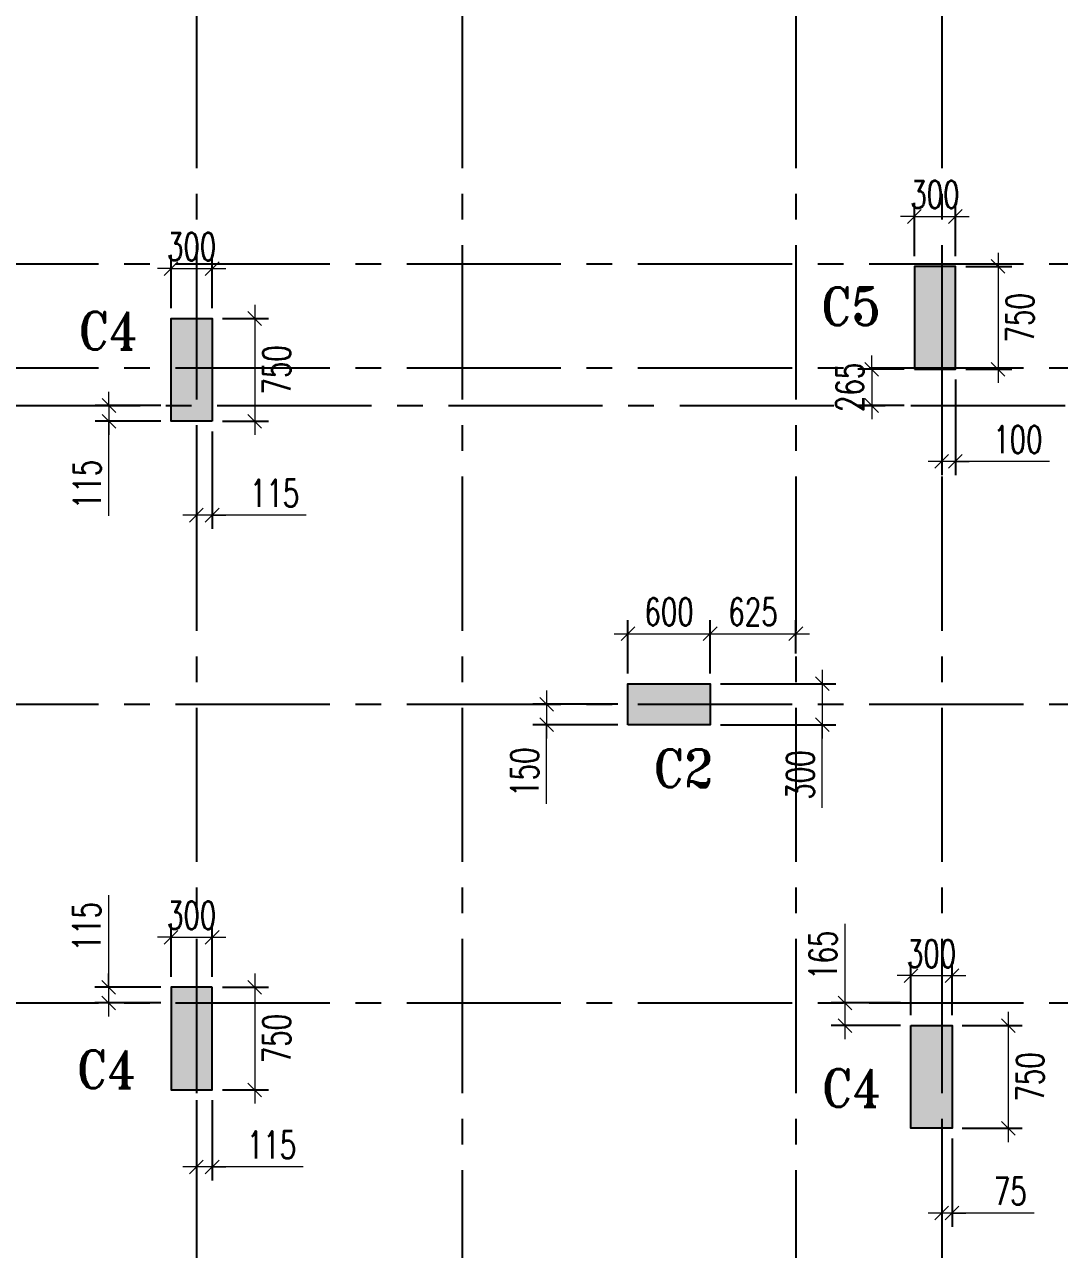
# Model space of a CAD drawing. Header units: millimetres. Extents: x 1363246 to 1691641, y -112430 to 78417.
# Drawn here: x 1371216 to 1378770, y -26813 to -17873 of the extents above; entities that cross this region are included whole.
import ezdxf

# ---------------------------------------------------------------- set-up
doc = ezdxf.new("R2010")
doc.units = ezdxf.units.MM
doc.header["$LTSCALE"] = 500
doc.header["$MEASUREMENT"] = 0
doc.header["$PDMODE"] = 34
for name, pattern in [('CONTINOUS', [0]), ('DASHDOT', [1, 0.5, -0.25, 0, -0.25]), ('Site$0$CENTER2', [1.125, 0.75, -0.125, 0.125, -0.125])]:
    doc.linetypes.add(name, pattern=pattern)
doc.layers.get('Defpoints').update_dxf_attribs({"lineweight": 0})
for name, color, linetype, lineweight in [('COL. NO.', 1, 'DASHDOT', 15), ('CUT OUT', 1, 'Continuous', 13), ('dim-M', 1, 'Continuous', 15), ('TOWER COL HATCH', 253, 'Continuous', 20)]:
    doc.layers.add(name, color=color, linetype=linetype, lineweight=lineweight)
for name, color, linetype in [('GLASS', 5, 'Continuous'), ('GRID', 7, 'Continuous'), ('TOWER AREA COLUMN.', 6, 'Continuous')]:
    doc.layers.add(name, color=color, linetype=linetype)
doc.styles.add('2MM', font='romans.shx', dxfattribs={"width": 0.7})
doc.styles.add('ROMANT', font='romant__.ttf', dxfattribs={"width": 0.9, "height": 600})
doc.dimstyles.new('RAJESH', dxfattribs={"dimtxt": 200, "dimasz": 180, "dimexe": 100, "dimexo": 250, "dimgap": 50, "dimtad": 2, "dimdec": 0, "dimzin": 1, "dimdsep": 46, "dimtxsty": '2MM', "dimblk": 'OBLIQUE', "dimcen": 0, "dimdle": 100, "dimclrd": 1, "dimclre": 1, "dimclrt": 3, "dimadec": 0, "dimazin": 0, "dimtfac": 1, "dimtdec": 0, "dimtix": 1, "dimtmove": 2, "dimatfit": 3, "dimfxl": 0, "dimtolj": 1, "dimlwd": -1, "dimarcsym": 0})

# ---------------------------------------------------------------- blocks, each defined once
blk = doc.blocks.new('EEE')
at = {"layer": 'GRID', "color": 16, "linetype": 'Site$0$CENTER2', "ltscale": 3}
for points in [[(1372470.6, 258923.2), (1372470.6, 223711.9)], [(1374410.6, 258923.2), (1374410.6, 223711.9)], [(1376845.6, 258923.2), (1376845.6, 223711.9)], [(1377910.6, 258923.2), (1377910.6, 223711.9)], [(1363880.9, 238538.8), (1442964.5, 238538.8)], [(1363880.9, 237778.8), (1442964.5, 237778.8)], [(1363880.9, 236875.5), (1364185.2, 237504), (1442964.5, 237504)], [(1363880.9, 235324.1), (1442964.5, 235324.1)], [(1363880.9, 233143.8), (1442964.5, 233143.8)]]:
    blk.add_lwpolyline(points, dxfattribs=at)
blk = doc.blocks.new('3tgra')
at = {"layer": 'TOWER COL HATCH'}
h = blk.add_hatch(color=253, dxfattribs=at)
h.dxf.hatch_style = 1
h.paths.add_polyline_path([(1377710.6, 77226.9), (1378010.6, 77226.9), (1378010.6, 77976.9), (1377710.6, 77976.9)])
h = blk.add_hatch(color=253, dxfattribs=at)
h.dxf.hatch_style = 1
h.paths.add_polyline_path([(1372585.5, 76846.9), (1372285.5, 76846.9), (1372285.5, 77596.9), (1372585.5, 77596.9)])
h = blk.add_hatch(color=253, dxfattribs=at)
h.dxf.hatch_style = 1
h.paths.add_polyline_path([(1375620.3, 74631.8), (1375620.3, 74931.8), (1376220.3, 74931.8), (1376220.3, 74631.8)])
h = blk.add_hatch(color=253, dxfattribs=at)
h.dxf.hatch_style = 1
h.paths.add_polyline_path([(1372585.5, 72716.8), (1372285.5, 72716.8), (1372285.5, 71966.8), (1372585.5, 71966.8)])
h = blk.add_hatch(color=253, dxfattribs=at)
h.dxf.hatch_style = 1
h.paths.add_polyline_path([(1377685.6, 72436.8), (1377985.6, 72436.8), (1377985.6, 71686.8), (1377685.6, 71686.8)])
at = {"layer": 'TOWER AREA COLUMN.', "color": 4}
for points in [[(1377710.6, 77226.9), (1378010.6, 77226.9), (1378010.6, 77976.9), (1377710.6, 77976.9)], [(1372585.5, 76846.9), (1372285.5, 76846.9), (1372285.5, 77596.9), (1372585.5, 77596.9)], [(1375620.3, 74631.8), (1375620.3, 74931.8), (1376220.3, 74931.8), (1376220.3, 74631.8)], [(1372585.5, 72716.8), (1372285.5, 72716.8), (1372285.5, 71966.8), (1372585.5, 71966.8)], [(1377685.6, 72436.8), (1377985.6, 72436.8), (1377985.6, 71686.8), (1377685.6, 71686.8)]]:
    blk.add_lwpolyline(points, close=True, dxfattribs=at)
blk = doc.blocks.new('_Oblique')
at = {"color": 0, "linetype": 'ByBlock', "lineweight": -2}
blk.add_line((-0.5, -0.5), (0.5, 0.5), dxfattribs=at)
blk = doc.blocks.new('*D549')
at = {"layer": 'Defpoints', "color": 0, "ltscale": 100, "transparency": 16777216}
for p in [(1378010.6, -19274.2), (1377710.6, -19638.6), (1378010.6, -19638.6)]:
    blk.add_point(p, dxfattribs=at)
at = {"layer": 'dim-M', "color": 1, "lineweight": -2, "ltscale": 100, "transparency": 16777216}
for p, q in [((1377710.6, -19563.6), (1377710.6, -19174.2)), ((1378010.6, -19563.6), (1378010.6, -19174.2))]:
    blk.add_line(p, q, dxfattribs=at)
at = {"layer": 'dim-M', "color": 1, "ltscale": 100, "transparency": 16777216}
for p, q in [((1377710.6, -19274.2), (1377610.6, -19274.2)), ((1377710.6, -19274.2), (1378010.6, -19274.2)), ((1378010.6, -19274.2), (1378110.6, -19274.2))]:
    blk.add_line(p, q, dxfattribs=at)
at = {"layer": 'dim-M', "color": 1, "ltscale": 100, "transparency": 16777216, "xscale": 100, "yscale": 100, "zscale": 100}
blk.add_blockref('_Oblique', (1377710.6, -19274.2), dxfattribs=at)
at = {"layer": 'dim-M', "color": 1, "ltscale": 100, "transparency": 16777216, "xscale": 100, "yscale": 100, "zscale": 100, "rotation": 180}
blk.add_blockref('_Oblique', (1378010.6, -19274.2), dxfattribs=at)
at = {"layer": 'dim-M', "color": 3, "ltscale": 100, "transparency": 16777216, "insert": (1377860.6, -19114.2), "char_height": 200, "attachment_point": 5, "style": '2MM'}
blk.add_mtext('\\A1;300', dxfattribs=at)
blk = doc.blocks.new('*D550')
at = {"layer": 'Defpoints', "color": 0, "ltscale": 100, "transparency": 16777216}
for p in [(1378010.6, -19638.6), (1378010.6, -20388.6), (1378321.4, -20388.6)]:
    blk.add_point(p, dxfattribs=at)
at = {"layer": 'dim-M', "color": 1, "ltscale": 100, "transparency": 16777216}
blk.add_line((1378321.4, -19538.6), (1378321.4, -20488.6), dxfattribs=at)
at = {"layer": 'dim-M', "color": 1, "lineweight": -2, "ltscale": 100, "transparency": 16777216}
for p, q in [((1378085.6, -19638.6), (1378421.4, -19638.6)), ((1378085.6, -20388.6), (1378421.4, -20388.6))]:
    blk.add_line(p, q, dxfattribs=at)
at = {"layer": 'dim-M', "color": 1, "ltscale": 100, "transparency": 16777216, "xscale": 100, "yscale": 100, "zscale": 100}
for p, rotation in [((1378321.4, -19638.6), 90), ((1378321.4, -20388.6), 270)]:
    blk.add_blockref('_Oblique', p, dxfattribs=dict(at, rotation=rotation))
at = {"layer": 'dim-M', "color": 3, "ltscale": 100, "transparency": 16777216, "insert": (1378481.4, -20013.6), "char_height": 200, "attachment_point": 5, "rotation": 90, "style": '2MM'}
blk.add_mtext('\\A1;750', dxfattribs=at)
blk = doc.blocks.new('*D551')
at = {"layer": 'Defpoints', "color": 0, "ltscale": 100, "transparency": 16777216}
for p in [(1377910.6, -20388.6), (1378010.6, -20388.6), (1377910.6, -21061.3)]:
    blk.add_point(p, dxfattribs=at)
at = {"layer": 'dim-M', "color": 1, "lineweight": -2, "ltscale": 100, "transparency": 16777216}
for p, q in [((1377910.6, -20463.6), (1377910.6, -21161.3)), ((1378010.6, -20463.6), (1378010.6, -21161.3))]:
    blk.add_line(p, q, dxfattribs=at)
at = {"layer": 'dim-M', "color": 1, "ltscale": 100, "transparency": 16777216}
for p, q in [((1377910.6, -21061.3), (1377810.6, -21061.3)), ((1378010.6, -21061.3), (1377910.6, -21061.3)), ((1378010.6, -21061.3), (1377910.6, -21061.3)), ((1378010.6, -21061.3), (1378110.6, -21061.3)), ((1378696.3, -21061.3), (1378010.6, -21061.3))]:
    blk.add_line(p, q, dxfattribs=at)
at = {"layer": 'dim-M', "color": 1, "ltscale": 100, "transparency": 16777216, "xscale": 100, "yscale": 100, "zscale": 100}
blk.add_blockref('_Oblique', (1377910.6, -21061.3), dxfattribs=at)
at = {"layer": 'dim-M', "color": 1, "ltscale": 100, "transparency": 16777216, "xscale": 100, "yscale": 100, "zscale": 100, "rotation": 180}
blk.add_blockref('_Oblique', (1378010.6, -21061.3), dxfattribs=at)
at = {"layer": 'dim-M', "color": 3, "ltscale": 100, "transparency": 16777216, "insert": (1378466.3, -20901.3), "char_height": 200, "attachment_point": 5, "style": '2MM'}
blk.add_mtext('\\A1;100', dxfattribs=at)
blk = doc.blocks.new('*D552')
at = {"layer": 'Defpoints', "color": 0, "ltscale": 100, "transparency": 16777216}
for p in [(1372585.5, -19654.2), (1372285.5, -20018.6), (1372585.5, -20018.6)]:
    blk.add_point(p, dxfattribs=at)
at = {"layer": 'dim-M', "color": 1, "lineweight": -2, "ltscale": 100, "transparency": 16777216}
for p, q in [((1372285.5, -19943.6), (1372285.5, -19554.2)), ((1372585.5, -19943.6), (1372585.5, -19554.2))]:
    blk.add_line(p, q, dxfattribs=at)
at = {"layer": 'dim-M', "color": 1, "ltscale": 100, "transparency": 16777216}
for p, q in [((1372285.5, -19654.2), (1372185.5, -19654.2)), ((1372285.5, -19654.2), (1372585.5, -19654.2)), ((1372585.5, -19654.2), (1372685.5, -19654.2))]:
    blk.add_line(p, q, dxfattribs=at)
at = {"layer": 'dim-M', "color": 1, "ltscale": 100, "transparency": 16777216, "xscale": 100, "yscale": 100, "zscale": 100}
blk.add_blockref('_Oblique', (1372285.5, -19654.2), dxfattribs=at)
at = {"layer": 'dim-M', "color": 1, "ltscale": 100, "transparency": 16777216, "xscale": 100, "yscale": 100, "zscale": 100, "rotation": 180}
blk.add_blockref('_Oblique', (1372585.5, -19654.2), dxfattribs=at)
at = {"layer": 'dim-M', "color": 3, "ltscale": 100, "transparency": 16777216, "insert": (1372435.5, -19494.2), "char_height": 200, "attachment_point": 5, "style": '2MM'}
blk.add_mtext('\\A1;300', dxfattribs=at)
blk = doc.blocks.new('*D553')
at = {"layer": 'Defpoints', "color": 0, "ltscale": 100, "transparency": 16777216}
for p in [(1372585.5, -20018.6), (1372585.5, -20768.6), (1372896.3, -20768.6)]:
    blk.add_point(p, dxfattribs=at)
at = {"layer": 'dim-M', "color": 1, "ltscale": 100, "transparency": 16777216}
blk.add_line((1372896.3, -19918.6), (1372896.3, -20868.6), dxfattribs=at)
at = {"layer": 'dim-M', "color": 1, "lineweight": -2, "ltscale": 100, "transparency": 16777216}
for p, q in [((1372660.5, -20018.6), (1372996.3, -20018.6)), ((1372660.5, -20768.6), (1372996.3, -20768.6))]:
    blk.add_line(p, q, dxfattribs=at)
at = {"layer": 'dim-M', "color": 1, "ltscale": 100, "transparency": 16777216, "xscale": 100, "yscale": 100, "zscale": 100}
for p, rotation in [((1372896.3, -20018.6), 90), ((1372896.3, -20768.6), 270)]:
    blk.add_blockref('_Oblique', p, dxfattribs=dict(at, rotation=rotation))
at = {"layer": 'dim-M', "color": 3, "ltscale": 100, "transparency": 16777216, "insert": (1373056.3, -20393.6), "char_height": 200, "attachment_point": 5, "rotation": 90, "style": '2MM'}
blk.add_mtext('\\A1;750', dxfattribs=at)
blk = doc.blocks.new('*D554')
at = {"layer": 'Defpoints', "color": 0, "ltscale": 100, "transparency": 16777216}
for p in [(1372285.5, -20653.6), (1371832.6, -20768.6), (1372285.5, -20768.6)]:
    blk.add_point(p, dxfattribs=at)
at = {"layer": 'dim-M', "color": 1, "ltscale": 100, "transparency": 16777216}
for p, q in [((1371832.6, -20653.6), (1371832.6, -20553.6)), ((1371832.6, -20653.6), (1371832.6, -20768.6)), ((1371832.6, -20653.6), (1371832.6, -20768.6)), ((1371832.6, -20768.6), (1371832.6, -20868.6)), ((1371832.6, -21459.3), (1371832.6, -20768.6))]:
    blk.add_line(p, q, dxfattribs=at)
at = {"layer": 'dim-M', "color": 1, "lineweight": -2, "ltscale": 100, "transparency": 16777216}
for p, q in [((1372210.5, -20653.6), (1371732.6, -20653.6)), ((1372210.5, -20768.6), (1371732.6, -20768.6))]:
    blk.add_line(p, q, dxfattribs=at)
at = {"layer": 'dim-M', "color": 1, "ltscale": 100, "transparency": 16777216, "xscale": 100, "yscale": 100, "zscale": 100}
for p, rotation in [((1371832.6, -20653.6), 270), ((1371832.6, -20768.6), 90)]:
    blk.add_blockref('_Oblique', p, dxfattribs=dict(at, rotation=rotation))
at = {"layer": 'dim-M', "color": 3, "ltscale": 100, "transparency": 16777216, "insert": (1371672.6, -21229.3), "char_height": 200, "attachment_point": 5, "rotation": 90, "style": '2MM'}
blk.add_mtext('\\A1;115', dxfattribs=at)
blk = doc.blocks.new('*D555')
at = {"layer": 'Defpoints', "color": 0, "ltscale": 100, "transparency": 16777216}
for p in [(1372470.6, -20768.6), (1372585.5, -20768.6), (1372470.6, -21453.9)]:
    blk.add_point(p, dxfattribs=at)
at = {"layer": 'dim-M', "color": 1, "lineweight": -2, "ltscale": 100, "transparency": 16777216}
for p, q in [((1372470.6, -20843.6), (1372470.6, -21553.9)), ((1372585.5, -20843.6), (1372585.5, -21553.9))]:
    blk.add_line(p, q, dxfattribs=at)
at = {"layer": 'dim-M', "color": 1, "ltscale": 100, "transparency": 16777216}
for p, q in [((1372470.6, -21453.9), (1372370.6, -21453.9)), ((1372585.5, -21453.9), (1372470.6, -21453.9)), ((1372585.5, -21453.9), (1372470.6, -21453.9)), ((1372585.5, -21453.9), (1372685.5, -21453.9)), ((1373271.3, -21453.9), (1372585.5, -21453.9))]:
    blk.add_line(p, q, dxfattribs=at)
at = {"layer": 'dim-M', "color": 1, "ltscale": 100, "transparency": 16777216, "xscale": 100, "yscale": 100, "zscale": 100}
blk.add_blockref('_Oblique', (1372470.6, -21453.9), dxfattribs=at)
at = {"layer": 'dim-M', "color": 1, "ltscale": 100, "transparency": 16777216, "xscale": 100, "yscale": 100, "zscale": 100, "rotation": 180}
blk.add_blockref('_Oblique', (1372585.5, -21453.9), dxfattribs=at)
at = {"layer": 'dim-M', "color": 3, "ltscale": 100, "transparency": 16777216, "insert": (1373041.3, -21293.9), "char_height": 200, "attachment_point": 5, "style": '2MM'}
blk.add_mtext('\\A1;115', dxfattribs=at)
blk = doc.blocks.new('*D411')
at = {"layer": 'Defpoints', "color": 0, "ltscale": 100, "transparency": 16777216}
for p in [(1372585.5, -24534.4), (1372285.5, -24898.7), (1372585.5, -24898.7)]:
    blk.add_point(p, dxfattribs=at)
at = {"layer": 'dim-M', "color": 1, "lineweight": -2, "ltscale": 100, "transparency": 16777216}
for p, q in [((1372285.5, -24823.7), (1372285.5, -24434.4)), ((1372585.5, -24823.7), (1372585.5, -24434.4))]:
    blk.add_line(p, q, dxfattribs=at)
at = {"layer": 'dim-M', "color": 1, "ltscale": 100, "transparency": 16777216}
for p, q in [((1372285.5, -24534.4), (1372185.5, -24534.4)), ((1372285.5, -24534.4), (1372585.5, -24534.4)), ((1372585.5, -24534.4), (1372685.5, -24534.4))]:
    blk.add_line(p, q, dxfattribs=at)
at = {"layer": 'dim-M', "color": 1, "ltscale": 100, "transparency": 16777216, "xscale": 100, "yscale": 100, "zscale": 100}
blk.add_blockref('_Oblique', (1372285.5, -24534.4), dxfattribs=at)
at = {"layer": 'dim-M', "color": 1, "ltscale": 100, "transparency": 16777216, "xscale": 100, "yscale": 100, "zscale": 100, "rotation": 180}
blk.add_blockref('_Oblique', (1372585.5, -24534.4), dxfattribs=at)
at = {"layer": 'dim-M', "color": 3, "ltscale": 100, "transparency": 16777216, "insert": (1372435.5, -24374.4), "char_height": 200, "attachment_point": 5, "style": '2MM'}
blk.add_mtext('\\A1;300', dxfattribs=at)
blk = doc.blocks.new('*D412')
at = {"layer": 'Defpoints', "color": 0, "ltscale": 100, "transparency": 16777216}
for p in [(1372585.5, -24898.7), (1372585.5, -25648.7), (1372896.3, -25648.7)]:
    blk.add_point(p, dxfattribs=at)
at = {"layer": 'dim-M', "color": 1, "ltscale": 100, "transparency": 16777216}
blk.add_line((1372896.3, -24798.7), (1372896.3, -25748.7), dxfattribs=at)
at = {"layer": 'dim-M', "color": 1, "lineweight": -2, "ltscale": 100, "transparency": 16777216}
for p, q in [((1372660.5, -24898.7), (1372996.3, -24898.7)), ((1372660.5, -25648.7), (1372996.3, -25648.7))]:
    blk.add_line(p, q, dxfattribs=at)
at = {"layer": 'dim-M', "color": 1, "ltscale": 100, "transparency": 16777216, "xscale": 100, "yscale": 100, "zscale": 100}
for p, rotation in [((1372896.3, -24898.7), 90), ((1372896.3, -25648.7), 270)]:
    blk.add_blockref('_Oblique', p, dxfattribs=dict(at, rotation=rotation))
at = {"layer": 'dim-M', "color": 3, "ltscale": 100, "transparency": 16777216, "insert": (1373056.3, -25273.7), "char_height": 200, "attachment_point": 5, "rotation": 90, "style": '2MM'}
blk.add_mtext('\\A1;750', dxfattribs=at)
blk = doc.blocks.new('*D413')
at = {"layer": 'Defpoints', "color": 0, "ltscale": 100, "transparency": 16777216}
for p in [(1372285.5, -24898.7), (1371829.5, -25013.7), (1372285.5, -25013.7)]:
    blk.add_point(p, dxfattribs=at)
at = {"layer": 'dim-M', "color": 1, "ltscale": 100, "transparency": 16777216}
for p, q in [((1371829.5, -24227), (1371829.5, -24898.7)), ((1371829.5, -24898.7), (1371829.5, -24798.7)), ((1371829.5, -24898.7), (1371829.5, -25013.7)), ((1371829.5, -24898.7), (1371829.5, -25013.7)), ((1371829.5, -25013.7), (1371829.5, -25113.7))]:
    blk.add_line(p, q, dxfattribs=at)
at = {"layer": 'dim-M', "color": 1, "lineweight": -2, "ltscale": 100, "transparency": 16777216}
for p, q in [((1372210.5, -24898.7), (1371729.5, -24898.7)), ((1372210.5, -25013.7), (1371729.5, -25013.7))]:
    blk.add_line(p, q, dxfattribs=at)
at = {"layer": 'dim-M', "color": 1, "ltscale": 100, "transparency": 16777216, "xscale": 100, "yscale": 100, "zscale": 100}
for p, rotation in [((1371829.5, -24898.7), 270), ((1371829.5, -25013.7), 90)]:
    blk.add_blockref('_Oblique', p, dxfattribs=dict(at, rotation=rotation))
at = {"layer": 'dim-M', "color": 3, "ltscale": 100, "transparency": 16777216, "insert": (1371669.5, -24457), "char_height": 200, "attachment_point": 5, "rotation": 90, "style": '2MM'}
blk.add_mtext('\\A1;115', dxfattribs=at)
blk = doc.blocks.new('*D414')
at = {"layer": 'Defpoints', "color": 0, "ltscale": 100, "transparency": 16777216}
for p in [(1372470.6, -25648.7), (1372585.5, -25648.7), (1372470.6, -26210)]:
    blk.add_point(p, dxfattribs=at)
at = {"layer": 'dim-M', "color": 1, "lineweight": -2, "ltscale": 100, "transparency": 16777216}
for p, q in [((1372470.6, -25723.7), (1372470.6, -26310)), ((1372585.5, -25723.7), (1372585.5, -26310))]:
    blk.add_line(p, q, dxfattribs=at)
at = {"layer": 'dim-M', "color": 1, "ltscale": 100, "transparency": 16777216}
for p, q in [((1372470.6, -26210), (1372370.6, -26210)), ((1372585.5, -26210), (1372470.6, -26210)), ((1372585.5, -26210), (1372470.6, -26210)), ((1372585.5, -26210), (1372685.5, -26210)), ((1373248.6, -26210), (1372585.5, -26210))]:
    blk.add_line(p, q, dxfattribs=at)
at = {"layer": 'dim-M', "color": 1, "ltscale": 100, "transparency": 16777216, "xscale": 100, "yscale": 100, "zscale": 100}
blk.add_blockref('_Oblique', (1372470.6, -26210), dxfattribs=at)
at = {"layer": 'dim-M', "color": 1, "ltscale": 100, "transparency": 16777216, "xscale": 100, "yscale": 100, "zscale": 100, "rotation": 180}
blk.add_blockref('_Oblique', (1372585.5, -26210), dxfattribs=at)
at = {"layer": 'dim-M', "color": 3, "ltscale": 100, "transparency": 16777216, "insert": (1373018.6, -26050), "char_height": 200, "attachment_point": 5, "style": '2MM'}
blk.add_mtext('\\A1;115', dxfattribs=at)
blk = doc.blocks.new('*D368')
at = {"layer": 'Defpoints', "color": 0, "ltscale": 100, "transparency": 16777216}
for p in [(1377710.6, -20388.6), (1377399, -20653.6), (1377710.6, -20653.6)]:
    blk.add_point(p, dxfattribs=at)
at = {"layer": 'dim-M', "color": 1, "ltscale": 100, "transparency": 16777216}
for p, q in [((1377399, -20388.6), (1377399, -20288.6)), ((1377399, -20388.6), (1377399, -20653.6)), ((1377399, -20653.6), (1377399, -20753.6))]:
    blk.add_line(p, q, dxfattribs=at)
at = {"layer": 'dim-M', "color": 1, "lineweight": -2, "ltscale": 100, "transparency": 16777216}
for p, q in [((1377635.6, -20388.6), (1377299, -20388.6)), ((1377635.6, -20653.6), (1377299, -20653.6))]:
    blk.add_line(p, q, dxfattribs=at)
at = {"layer": 'dim-M', "color": 1, "ltscale": 100, "transparency": 16777216, "xscale": 100, "yscale": 100, "zscale": 100}
for p, rotation in [((1377399, -20388.6), 270), ((1377399, -20653.6), 90)]:
    blk.add_blockref('_Oblique', p, dxfattribs=dict(at, rotation=rotation))
at = {"layer": 'dim-M', "color": 3, "ltscale": 100, "transparency": 16777216, "insert": (1377239, -20521.1), "char_height": 200, "attachment_point": 5, "rotation": 90, "style": '2MM'}
blk.add_mtext('\\A1;265', dxfattribs=at)
blk = doc.blocks.new('*D389')
at = {"layer": 'Defpoints', "color": 0, "ltscale": 100, "transparency": 16777216}
for p in [(1376220.3, -22319.3), (1375620.3, -22683.7), (1376220.3, -22683.7)]:
    blk.add_point(p, dxfattribs=at)
at = {"layer": 'dim-M', "color": 1, "lineweight": -2, "ltscale": 100, "transparency": 16777216}
for p, q in [((1375620.3, -22608.7), (1375620.3, -22219.3)), ((1376220.3, -22608.7), (1376220.3, -22219.3))]:
    blk.add_line(p, q, dxfattribs=at)
at = {"layer": 'dim-M', "color": 1, "ltscale": 100, "transparency": 16777216}
blk.add_line((1375520.3, -22319.3), (1376320.3, -22319.3), dxfattribs=at)
at = {"layer": 'dim-M', "color": 1, "ltscale": 100, "transparency": 16777216, "xscale": 100, "yscale": 100, "zscale": 100, "rotation": 180}
blk.add_blockref('_Oblique', (1375620.3, -22319.3), dxfattribs=at)
at = {"layer": 'dim-M', "color": 1, "ltscale": 100, "transparency": 16777216, "xscale": 100, "yscale": 100, "zscale": 100}
blk.add_blockref('_Oblique', (1376220.3, -22319.3), dxfattribs=at)
at = {"layer": 'dim-M', "color": 3, "ltscale": 100, "transparency": 16777216, "insert": (1375920.3, -22159.3), "char_height": 200, "attachment_point": 5, "style": '2MM'}
blk.add_mtext('\\A1;600', dxfattribs=at)
blk = doc.blocks.new('*D390')
at = {"layer": 'Defpoints', "color": 0, "ltscale": 100, "transparency": 16777216}
for p in [(1376220.3, -22683.7), (1376220.3, -22983.7), (1377038.5, -22983.7)]:
    blk.add_point(p, dxfattribs=at)
at = {"layer": 'dim-M', "color": 1, "ltscale": 100, "transparency": 16777216}
for p, q in [((1377038.5, -22583.7), (1377038.5, -23083.7)), ((1377038.5, -23590.3), (1377038.5, -22983.7))]:
    blk.add_line(p, q, dxfattribs=at)
at = {"layer": 'dim-M', "color": 1, "lineweight": -2, "ltscale": 100, "transparency": 16777216}
for p, q in [((1376295.3, -22683.7), (1377138.5, -22683.7)), ((1376295.3, -22983.7), (1377138.5, -22983.7))]:
    blk.add_line(p, q, dxfattribs=at)
at = {"layer": 'dim-M', "color": 1, "ltscale": 100, "transparency": 16777216, "xscale": 100, "yscale": 100, "zscale": 100}
for p, rotation in [((1377038.5, -22683.7), 90), ((1377038.5, -22983.7), 270)]:
    blk.add_blockref('_Oblique', p, dxfattribs=dict(at, rotation=rotation))
at = {"layer": 'dim-M', "color": 3, "ltscale": 100, "transparency": 16777216, "insert": (1376878.5, -23350.3), "char_height": 200, "attachment_point": 5, "rotation": 90, "style": '2MM'}
blk.add_mtext('\\A1;300', dxfattribs=at)
blk = doc.blocks.new('*D391')
at = {"layer": 'Defpoints', "color": 0, "ltscale": 100, "transparency": 16777216}
for p in [(1375620.3, -22833.7), (1375026.5, -22983.7), (1375620.3, -22983.7)]:
    blk.add_point(p, dxfattribs=at)
at = {"layer": 'dim-M', "color": 1, "ltscale": 100, "transparency": 16777216}
for p, q in [((1375026.5, -22733.7), (1375026.5, -23083.7)), ((1375026.5, -23559.4), (1375026.5, -22983.7))]:
    blk.add_line(p, q, dxfattribs=at)
at = {"layer": 'dim-M', "color": 1, "lineweight": -2, "ltscale": 100, "transparency": 16777216}
for p, q in [((1375545.3, -22833.7), (1374926.5, -22833.7)), ((1375545.3, -22983.7), (1374926.5, -22983.7))]:
    blk.add_line(p, q, dxfattribs=at)
at = {"layer": 'dim-M', "color": 1, "ltscale": 100, "transparency": 16777216, "xscale": 100, "yscale": 100, "zscale": 100}
for p, rotation in [((1375026.5, -22833.7), 90), ((1375026.5, -22983.7), 270)]:
    blk.add_blockref('_Oblique', p, dxfattribs=dict(at, rotation=rotation))
at = {"layer": 'dim-M', "color": 3, "ltscale": 100, "transparency": 16777216, "insert": (1374866.5, -23329.4), "char_height": 200, "attachment_point": 5, "rotation": 90, "style": '2MM'}
blk.add_mtext('\\A1;150', dxfattribs=at)
blk = doc.blocks.new('*D392')
at = {"layer": 'Defpoints', "color": 0, "ltscale": 100, "transparency": 16777216}
for p in [(1376845.6, -22319.3), (1376845.6, -22539.6), (1376220.3, -22683.7)]:
    blk.add_point(p, dxfattribs=at)
at = {"layer": 'dim-M', "color": 1, "lineweight": -2, "ltscale": 100, "transparency": 16777216}
for p, q in [((1376220.3, -22608.7), (1376220.3, -22219.3)), ((1376845.6, -22464.6), (1376845.6, -22219.3))]:
    blk.add_line(p, q, dxfattribs=at)
at = {"layer": 'dim-M', "color": 1, "ltscale": 100, "transparency": 16777216}
blk.add_line((1376120.3, -22319.3), (1376945.6, -22319.3), dxfattribs=at)
at = {"layer": 'dim-M', "color": 1, "ltscale": 100, "transparency": 16777216, "xscale": 100, "yscale": 100, "zscale": 100, "rotation": 180}
blk.add_blockref('_Oblique', (1376220.3, -22319.3), dxfattribs=at)
at = {"layer": 'dim-M', "color": 1, "ltscale": 100, "transparency": 16777216, "xscale": 100, "yscale": 100, "zscale": 100}
blk.add_blockref('_Oblique', (1376845.6, -22319.3), dxfattribs=at)
at = {"layer": 'dim-M', "color": 3, "ltscale": 100, "transparency": 16777216, "insert": (1376533, -22159.3), "char_height": 200, "attachment_point": 5, "style": '2MM'}
blk.add_mtext('\\A1;625', dxfattribs=at)
blk = doc.blocks.new('*D397')
at = {"layer": 'Defpoints', "color": 0, "ltscale": 100, "transparency": 16777216}
for p in [(1377985.6, -24814.4), (1377685.6, -25178.7), (1377985.6, -25178.7)]:
    blk.add_point(p, dxfattribs=at)
at = {"layer": 'dim-M', "color": 1, "lineweight": -2, "ltscale": 100, "transparency": 16777216}
for p, q in [((1377685.6, -25103.7), (1377685.6, -24714.4)), ((1377985.6, -25103.7), (1377985.6, -24714.4))]:
    blk.add_line(p, q, dxfattribs=at)
at = {"layer": 'dim-M', "color": 1, "ltscale": 100, "transparency": 16777216}
for p, q in [((1377685.6, -24814.4), (1377585.6, -24814.4)), ((1377685.6, -24814.4), (1377985.6, -24814.4)), ((1377985.6, -24814.4), (1378085.6, -24814.4))]:
    blk.add_line(p, q, dxfattribs=at)
at = {"layer": 'dim-M', "color": 1, "ltscale": 100, "transparency": 16777216, "xscale": 100, "yscale": 100, "zscale": 100}
blk.add_blockref('_Oblique', (1377685.6, -24814.4), dxfattribs=at)
at = {"layer": 'dim-M', "color": 1, "ltscale": 100, "transparency": 16777216, "xscale": 100, "yscale": 100, "zscale": 100, "rotation": 180}
blk.add_blockref('_Oblique', (1377985.6, -24814.4), dxfattribs=at)
at = {"layer": 'dim-M', "color": 3, "ltscale": 100, "transparency": 16777216, "insert": (1377835.6, -24654.4), "char_height": 200, "attachment_point": 5, "style": '2MM'}
blk.add_mtext('\\A1;300', dxfattribs=at)
blk = doc.blocks.new('*D398')
at = {"layer": 'Defpoints', "color": 0, "ltscale": 100, "transparency": 16777216}
for p in [(1377985.6, -25178.7), (1377985.6, -25928.7), (1378396.4, -25928.7)]:
    blk.add_point(p, dxfattribs=at)
at = {"layer": 'dim-M', "color": 1, "ltscale": 100, "transparency": 16777216}
blk.add_line((1378396.4, -25078.7), (1378396.4, -26028.7), dxfattribs=at)
at = {"layer": 'dim-M', "color": 1, "lineweight": -2, "ltscale": 100, "transparency": 16777216}
for p, q in [((1378060.6, -25178.7), (1378496.4, -25178.7)), ((1378060.6, -25928.7), (1378496.4, -25928.7))]:
    blk.add_line(p, q, dxfattribs=at)
at = {"layer": 'dim-M', "color": 1, "ltscale": 100, "transparency": 16777216, "xscale": 100, "yscale": 100, "zscale": 100}
for p, rotation in [((1378396.4, -25178.7), 90), ((1378396.4, -25928.7), 270)]:
    blk.add_blockref('_Oblique', p, dxfattribs=dict(at, rotation=rotation))
at = {"layer": 'dim-M', "color": 3, "ltscale": 100, "transparency": 16777216, "insert": (1378556.4, -25553.7), "char_height": 200, "attachment_point": 5, "rotation": 90, "style": '2MM'}
blk.add_mtext('\\A1;750', dxfattribs=at)
blk = doc.blocks.new('*D399')
at = {"layer": 'Defpoints', "color": 0, "ltscale": 100, "transparency": 16777216}
for p in [(1377685.6, -25013.7), (1377203.6, -25178.7), (1377685.6, -25178.7)]:
    blk.add_point(p, dxfattribs=at)
at = {"layer": 'dim-M', "color": 1, "ltscale": 100, "transparency": 16777216}
for p, q in [((1377203.6, -24435.2), (1377203.6, -25013.7)), ((1377203.6, -24913.7), (1377203.6, -25278.7))]:
    blk.add_line(p, q, dxfattribs=at)
at = {"layer": 'dim-M', "color": 1, "lineweight": -2, "ltscale": 100, "transparency": 16777216}
for p, q in [((1377610.6, -25013.7), (1377103.6, -25013.7)), ((1377610.6, -25178.7), (1377103.6, -25178.7))]:
    blk.add_line(p, q, dxfattribs=at)
at = {"layer": 'dim-M', "color": 1, "ltscale": 100, "transparency": 16777216, "xscale": 100, "yscale": 100, "zscale": 100}
for p, rotation in [((1377203.6, -25013.7), 90), ((1377203.6, -25178.7), 270)]:
    blk.add_blockref('_Oblique', p, dxfattribs=dict(at, rotation=rotation))
at = {"layer": 'dim-M', "color": 3, "ltscale": 100, "transparency": 16777216, "insert": (1377043.6, -24665.2), "char_height": 200, "attachment_point": 5, "rotation": 90, "style": '2MM'}
blk.add_mtext('\\A1;165', dxfattribs=at)
blk = doc.blocks.new('*D400')
at = {"layer": 'Defpoints', "color": 0, "ltscale": 100, "transparency": 16777216}
for p in [(1377910.6, -25928.7), (1377985.6, -25928.7), (1377910.6, -26547.3)]:
    blk.add_point(p, dxfattribs=at)
at = {"layer": 'dim-M', "color": 1, "lineweight": -2, "ltscale": 100, "transparency": 16777216}
for p, q in [((1377910.6, -26003.7), (1377910.6, -26647.3)), ((1377985.6, -26003.7), (1377985.6, -26647.3))]:
    blk.add_line(p, q, dxfattribs=at)
at = {"layer": 'dim-M', "color": 1, "ltscale": 100, "transparency": 16777216}
for p, q in [((1377910.6, -26547.3), (1377810.6, -26547.3)), ((1377985.6, -26547.3), (1377910.6, -26547.3)), ((1377985.6, -26547.3), (1377910.6, -26547.3)), ((1377985.6, -26547.3), (1378085.6, -26547.3)), ((1378584, -26547.3), (1377985.6, -26547.3))]:
    blk.add_line(p, q, dxfattribs=at)
at = {"layer": 'dim-M', "color": 1, "ltscale": 100, "transparency": 16777216, "xscale": 100, "yscale": 100, "zscale": 100}
blk.add_blockref('_Oblique', (1377910.6, -26547.3), dxfattribs=at)
at = {"layer": 'dim-M', "color": 1, "ltscale": 100, "transparency": 16777216, "xscale": 100, "yscale": 100, "zscale": 100, "rotation": 180}
blk.add_blockref('_Oblique', (1377985.6, -26547.3), dxfattribs=at)
at = {"layer": 'dim-M', "color": 3, "ltscale": 100, "transparency": 16777216, "insert": (1378410.7, -26387.3), "char_height": 200, "attachment_point": 5, "style": '2MM'}
blk.add_mtext('\\A1;75', dxfattribs=at)

msp = doc.modelspace()

# ---------------------------------------------------------------- block references
at = {"layer": 'CUT OUT', "color": 4}
msp.add_blockref('3tgra', (0, -97615.5), dxfattribs=at)
at = {"layer": 'GLASS', "color": 4}
msp.add_blockref('EEE', (0, -258157.5), dxfattribs=at)

# ---------------------------------------------------------------- texts
at = {"layer": 'COL. NO.', "color": 4, "linetype": 'CONTINOUS', "style": 'ROMANT', "width": 0.9}
for s, p in [('C5', (1377030, -20066.6, 0)), ('C4', (1371610.4, -20246, 0)), ('C2', (1375807.2, -23437.8, 0)), ('C4', (1371597.3, -25635.4, 0)), ('C4', (1377035.8, -25772, 0))]:
    msp.add_text(s, height=275, dxfattribs=at).set_placement(p)

# ---------------------------------------------------------------- dimensions: what is measured, and where the dimension line sits
at = {"layer": 'dim-M', "ltscale": 100}
for base, p1, p2, picture, middle in [((1378010.6, -19274.2), (1377710.6, -19638.6), (1378010.6, -19638.6), '*D549', (1377860.6, -19114.2)), ((1372585.5, -19654.2), (1372285.5, -20018.6), (1372585.5, -20018.6), '*D552', (1372435.5, -19494.2)), ((1376220.3, -22319.3), (1375620.3, -22683.7), (1376220.3, -22683.7), '*D389', (1375920.3, -22159.3)), ((1376845.6, -22319.3), (1376220.3, -22683.7), (1376845.6, -22539.6), '*D392', (1376533, -22159.3)), ((1372585.5, -24534.4), (1372285.5, -24898.7), (1372585.5, -24898.7), '*D411', (1372435.5, -24374.4)), ((1377985.6, -24814.4), (1377685.6, -25178.7), (1377985.6, -25178.7), '*D397', (1377835.6, -24654.4))]:
    dim = msp.add_linear_dim(base=base, p1=p1, p2=p2, dimstyle='RAJESH', override={"dimasz": 100, "dimexo": 75, "dimgap": 60, "dimtmove": 1}, dxfattribs=at)
    dim.commit()
    dim.dimension.update_dxf_attribs({"geometry": picture, "text_midpoint": middle})
for base, p1, p2, picture, middle in [((1378321.4, -20388.6), (1378010.6, -19638.6), (1378010.6, -20388.6), '*D550', (1378481.4, -20013.6)), ((1372896.3, -20768.6), (1372585.5, -20018.6), (1372585.5, -20768.6), '*D553', (1373056.3, -20393.6)), ((1377399, -20653.6), (1377710.6, -20388.6), (1377710.6, -20653.6), '*D368', (1377239, -20521.1)), ((1372896.3, -25648.7), (1372585.5, -24898.7), (1372585.5, -25648.7), '*D412', (1373056.3, -25273.7)), ((1378396.4, -25928.7), (1377985.6, -25178.7), (1377985.6, -25928.7), '*D398', (1378556.4, -25553.7))]:
    dim = msp.add_linear_dim(base=base, p1=p1, p2=p2, angle=90, dimstyle='RAJESH', override={"dimasz": 100, "dimexo": 75, "dimgap": 60, "dimtmove": 1}, dxfattribs=at)
    dim.commit()
    dim.dimension.update_dxf_attribs({"geometry": picture, "text_midpoint": middle})
for base, p1, p2, picture, middle in [((1377910.6, -21061.3), (1378010.6, -20388.6), (1377910.6, -20388.6), '*D551', (1378466.3, -21175.9)), ((1372470.6, -21453.9), (1372585.5, -20768.6), (1372470.6, -20768.6), '*D555', (1373041.3, -21332.1)), ((1372470.6, -26210), (1372585.5, -25648.7), (1372470.6, -25648.7), '*D414', (1373018.6, -26279.6)), ((1377910.6, -26547.3), (1377985.6, -25928.7), (1377910.6, -25928.7), '*D400', (1378410.7, -26514.6))]:
    dim = msp.add_linear_dim(base=base, p1=p1, p2=p2, dimstyle='RAJESH', override={"dimasz": 100, "dimexo": 75, "dimgap": 60, "dimtmove": 1}, dxfattribs=at)
    dim.commit()
    dim.dimension.update_dxf_attribs({"geometry": picture, "text_midpoint": middle, "dimtype": 160})
for base, p1, p2, picture, middle in [((1371832.6, -20768.6), (1372285.5, -20653.6), (1372285.5, -20768.6), '*D554', (1371672.6, -21229.3)), ((1377038.5, -22983.7), (1376220.3, -22683.7), (1376220.3, -22983.7), '*D390', (1377198.5, -23350.3)), ((1375026.5, -22983.7), (1375620.3, -22833.7), (1375620.3, -22983.7), '*D391', (1374866.5, -23329.4)), ((1371829.5, -25013.7), (1372285.5, -24898.7), (1372285.5, -25013.7), '*D413', (1371854.3, -24457)), ((1377203.6, -25178.7), (1377685.6, -25013.7), (1377685.6, -25178.7), '*D399', (1377268, -24665.2))]:
    dim = msp.add_linear_dim(base=base, p1=p1, p2=p2, angle=90, dimstyle='RAJESH', override={"dimasz": 100, "dimexo": 75, "dimgap": 60, "dimtmove": 1}, dxfattribs=at)
    dim.commit()
    dim.dimension.update_dxf_attribs({"geometry": picture, "text_midpoint": middle, "dimtype": 160})

doc.saveas('drawing.dxf')
